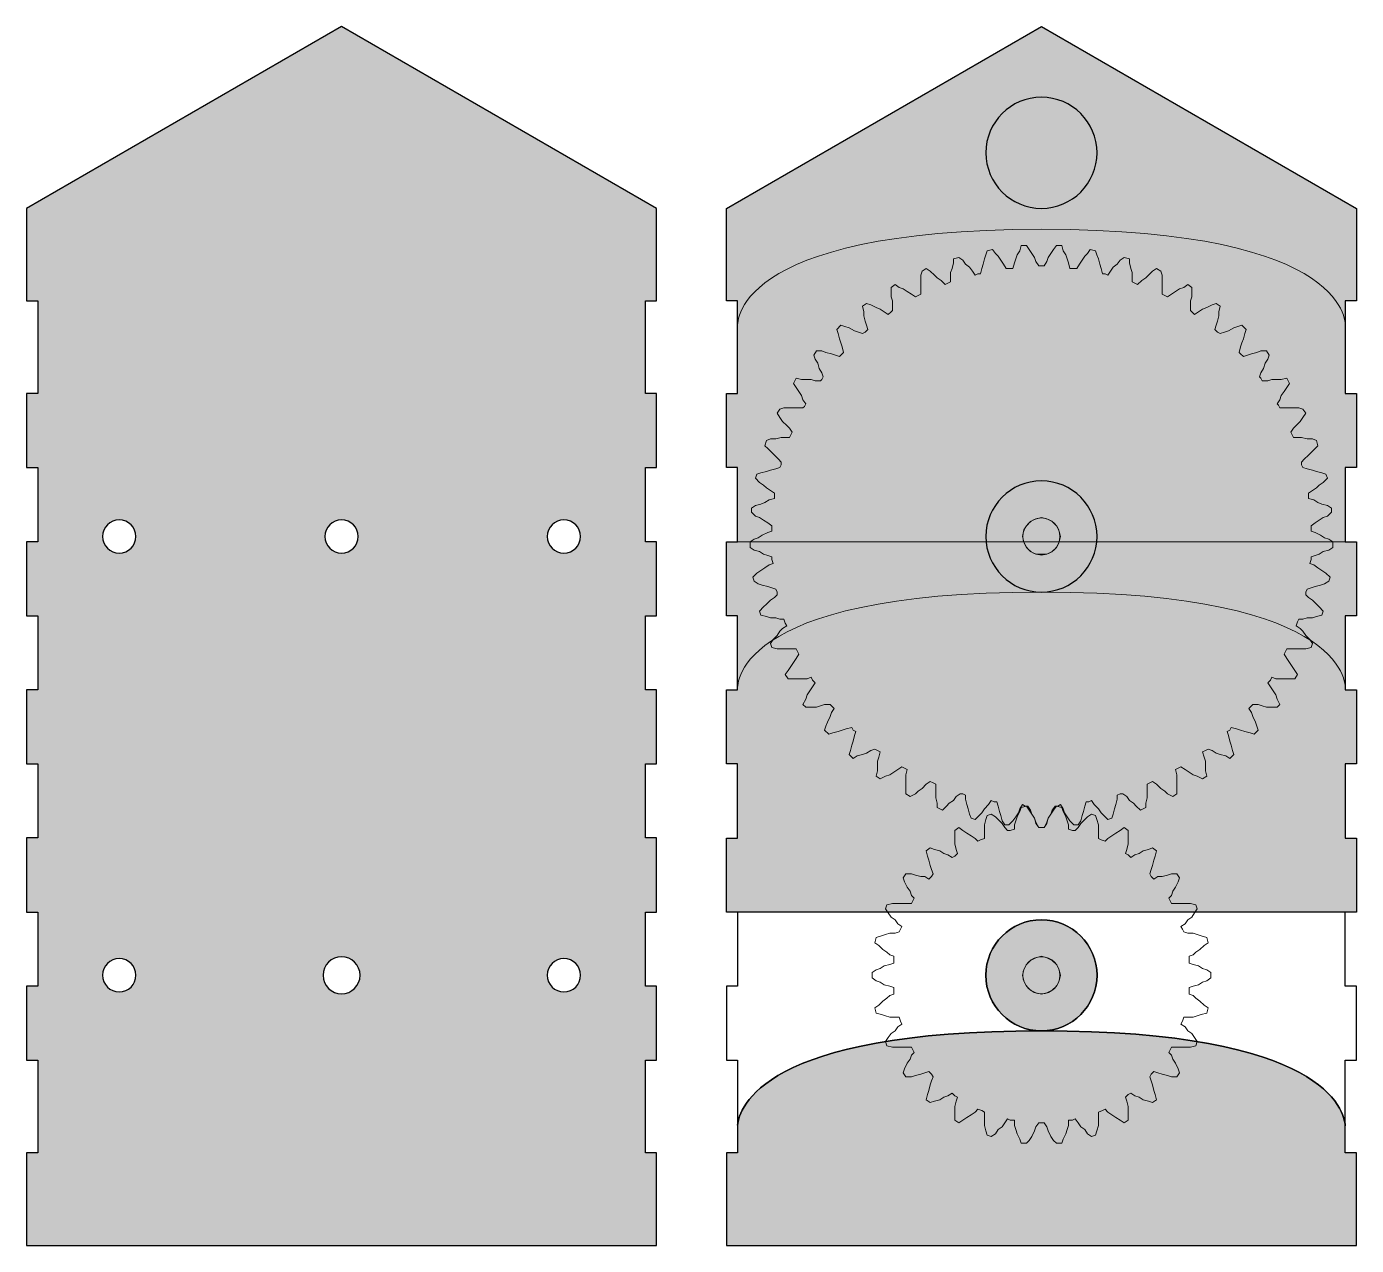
# Model space of a CAD drawing. Header units: inches. Extents: x -141 to 194, y -101 to 70.
# Drawn here: x -140.59 to -104.7, y -21.84 to 11.07 of the extents above; entities that cross this region are included whole.
import ezdxf

# ---------------------------------------------------------------- set-up
doc = ezdxf.new("R2010")
doc.units = ezdxf.units.IN
doc.header["$MEASUREMENT"] = 0
doc.layers.add('Layer 1', color=7, linetype='Continuous')

# ---------------------------------------------------------------- blocks, each defined once
blk = doc.blocks.new('block 23')
at = {"layer": 'Layer 1', "lineweight": 0}
for points in [[(-112.105, 4.757), (-112.177, 4.648), (-112.25, 4.538), (-112.323, 4.538), (-112.434, 4.538), (-112.47, 4.685), (-112.506, 4.794), (-112.543, 4.904), (-112.616, 5.014), (-112.653, 5.159), (-112.799, 5.159), (-112.873, 5.05), (-112.946, 4.94), (-113.019, 4.831), (-113.055, 4.721), (-113.128, 4.611), (-113.202, 4.611), (-113.275, 4.611), (-113.348, 4.721), (-113.384, 4.831), (-113.458, 4.94), (-113.531, 5.05), (-113.604, 5.159), (-113.75, 5.159), (-113.787, 5.014), (-113.86, 4.904), (-113.896, 4.794), (-113.932, 4.685), (-113.969, 4.538), (-114.079, 4.538), (-114.152, 4.538), (-114.225, 4.648), (-114.299, 4.757), (-114.372, 4.867), (-114.444, 4.94), (-114.518, 5.05), (-114.665, 5.014), (-114.701, 4.904), (-114.737, 4.794), (-114.773, 4.648), (-114.81, 4.538), (-114.847, 4.392), (-114.92, 4.392), (-114.994, 4.356), (-115.066, 4.465), (-115.14, 4.574), (-115.249, 4.648), (-115.322, 4.757), (-115.432, 4.831), (-115.578, 4.794), (-115.578, 4.685), (-115.614, 4.538), (-115.651, 4.428), (-115.651, 4.282), (-115.651, 4.173), (-115.725, 4.136), (-115.798, 4.099), (-115.907, 4.209), (-116.018, 4.282), (-116.09, 4.356), (-116.2, 4.465), (-116.31, 4.538), (-116.419, 4.465), (-116.456, 4.356), (-116.456, 4.209), (-116.456, 4.063), (-116.456, 3.953), (-116.456, 3.844), (-116.53, 3.807), (-116.602, 3.77), (-116.712, 3.844), (-116.822, 3.916), (-116.931, 3.99), (-117.041, 4.026), (-117.151, 4.099), (-117.26, 4.026), (-117.26, 3.916), (-117.26, 3.77), (-117.224, 3.661), (-117.224, 3.515), (-117.224, 3.404), (-117.26, 3.368), (-117.334, 3.295), (-117.443, 3.368), (-117.553, 3.441), (-117.664, 3.478), (-117.809, 3.551), (-117.919, 3.587), (-118.029, 3.515), (-117.993, 3.368), (-117.993, 3.259), (-117.956, 3.112), (-117.919, 3.003), (-117.882, 2.892), (-117.956, 2.82), (-118.029, 2.783), (-118.138, 2.82), (-118.248, 2.856), (-118.394, 2.929), (-118.504, 2.967), (-118.614, 3.003), (-118.723, 2.892), (-118.687, 2.783), (-118.65, 2.637), (-118.614, 2.527), (-118.577, 2.418), (-118.541, 2.271), (-118.577, 2.234), (-118.65, 2.162), (-118.759, 2.198), (-118.87, 2.234), (-119.016, 2.271), (-119.126, 2.308), (-119.271, 2.308), (-119.345, 2.198), (-119.309, 2.088), (-119.235, 1.979), (-119.199, 1.833), (-119.126, 1.722), (-119.089, 1.614), (-119.126, 1.54)], [(-105.778, -0.105), (-105.888, -0.068), (-106.034, -0.068), (-106.18, -0.032), (-106.29, -0.032), (-106.399, -0.032), (-106.437, 0.041), (-106.473, 0.114), (-106.399, 0.224), (-106.326, 0.297), (-106.217, 0.406), (-106.144, 0.516), (-106.07, 0.626), (-106.144, 0.736), (-106.253, 0.773), (-106.399, 0.773), (-106.509, 0.773), (-106.655, 0.773), (-106.765, 0.773), (-106.802, 0.845), (-106.838, 0.881), (-106.765, 0.992), (-106.729, 1.102), (-106.655, 1.21), (-106.582, 1.321), (-106.509, 1.43), (-106.582, 1.577), (-106.729, 1.54), (-106.838, 1.54), (-106.984, 1.54), (-107.094, 1.503), (-107.24, 1.503), (-107.277, 1.577), (-107.314, 1.614), (-107.277, 1.722), (-107.204, 1.833), (-107.167, 1.979), (-107.094, 2.088), (-107.058, 2.198), (-107.131, 2.308), (-107.277, 2.308), (-107.387, 2.271), (-107.533, 2.234), (-107.643, 2.198), (-107.752, 2.162), (-107.826, 2.234), (-107.863, 2.271), (-107.826, 2.418), (-107.789, 2.527), (-107.752, 2.637), (-107.716, 2.783), (-107.679, 2.892), (-107.789, 3.003), (-107.899, 2.967), (-108.008, 2.929), (-108.155, 2.856), (-108.264, 2.82), (-108.374, 2.783), (-108.448, 2.82), (-108.521, 2.892), (-108.484, 3.003), (-108.448, 3.112), (-108.411, 3.259), (-108.411, 3.368), (-108.374, 3.515), (-108.484, 3.587), (-108.593, 3.551), (-108.74, 3.478), (-108.85, 3.441), (-108.959, 3.368), (-109.069, 3.295), (-109.142, 3.368), (-109.178, 3.404), (-109.178, 3.515), (-109.178, 3.661), (-109.142, 3.77), (-109.142, 3.916), (-109.142, 4.026), (-109.252, 4.099), (-109.362, 4.026), (-109.471, 3.99), (-109.581, 3.916), (-109.691, 3.844), (-109.8, 3.77), (-109.874, 3.807), (-109.947, 3.844), (-109.947, 3.953), (-109.947, 4.063), (-109.947, 4.209), (-109.947, 4.356), (-109.983, 4.465), (-110.093, 4.538), (-110.203, 4.465), (-110.312, 4.356), (-110.386, 4.282), (-110.495, 4.209), (-110.605, 4.099), (-110.678, 4.136), (-110.751, 4.173), (-110.751, 4.282), (-110.751, 4.428), (-110.788, 4.538), (-110.824, 4.685), (-110.824, 4.794), (-110.971, 4.831), (-111.08, 4.757), (-111.153, 4.648), (-111.263, 4.574), (-111.336, 4.465), (-111.409, 4.356), (-111.482, 4.392), (-111.556, 4.392), (-111.592, 4.538), (-111.629, 4.648), (-111.665, 4.794), (-111.702, 4.904), (-111.739, 5.014), (-111.885, 5.05), (-111.958, 4.94), (-112.031, 4.867), (-112.105, 4.757)], [(-119.126, 1.54), (-119.163, 1.503), (-119.309, 1.503), (-119.418, 1.54), (-119.564, 1.54), (-119.675, 1.54), (-119.82, 1.577), (-119.893, 1.43), (-119.82, 1.321), (-119.747, 1.21), (-119.675, 1.102), (-119.638, 0.992), (-119.564, 0.881), (-119.6, 0.809), (-119.638, 0.773), (-119.747, 0.773), (-119.893, 0.773), (-120.004, 0.773), (-120.15, 0.773), (-120.259, 0.736), (-120.333, 0.626), (-120.259, 0.516), (-120.186, 0.406), (-120.076, 0.297), (-120.004, 0.224), (-119.93, 0.114), (-119.967, 0.041), (-120.004, -0.032), (-120.113, -0.032), (-120.223, -0.032), (-120.369, -0.068), (-120.516, -0.068), (-120.625, -0.105), (-120.662, -0.251), (-120.588, -0.325), (-120.479, -0.435), (-120.405, -0.508), (-120.296, -0.617), (-120.223, -0.691), (-120.223, -0.763), (-120.259, -0.837), (-120.369, -0.873), (-120.516, -0.909), (-120.625, -0.946), (-120.771, -0.984), (-120.881, -1.02), (-120.917, -1.129), (-120.808, -1.239), (-120.698, -1.312), (-120.625, -1.385), (-120.516, -1.458), (-120.405, -1.532), (-120.405, -1.604), (-120.405, -1.678), (-120.552, -1.714), (-120.662, -1.787), (-120.771, -1.824), (-120.917, -1.861), (-121.028, -1.933), (-121.028, -2.043), (-120.917, -2.153), (-120.808, -2.19), (-120.698, -2.262), (-120.588, -2.336), (-120.479, -2.409), (-120.479, -2.482), (-120.479, -2.555), (-120.588, -2.591), (-120.735, -2.665), (-120.845, -2.738), (-120.954, -2.774), (-121.064, -2.848), (-121.064, -2.994), (-120.954, -3.067), (-120.808, -3.103), (-120.698, -3.176), (-120.588, -3.214), (-120.479, -3.25), (-120.479, -3.323), (-120.442, -3.432), (-120.552, -3.469), (-120.662, -3.543), (-120.771, -3.615), (-120.881, -3.688), (-120.991, -3.798), (-120.954, -3.908), (-120.845, -3.98), (-120.735, -4.017), (-120.588, -4.055), (-120.479, -4.091), (-120.369, -4.127), (-120.333, -4.201), (-120.333, -4.273), (-120.405, -4.347), (-120.516, -4.42), (-120.625, -4.529), (-120.698, -4.603), (-120.808, -4.713), (-120.771, -4.821), (-120.625, -4.858), (-120.516, -4.896), (-120.369, -4.896), (-120.259, -4.932), (-120.15, -4.932), (-120.113, -5.041), (-120.076, -5.114), (-120.186, -5.188), (-120.259, -5.261), (-120.333, -5.37), (-120.442, -5.48), (-120.516, -5.59), (-120.479, -5.699), (-120.333, -5.737), (-120.186, -5.737), (-120.076, -5.737), (-119.93, -5.737), (-119.82, -5.737), (-119.784, -5.809), (-119.747, -5.882), (-119.82, -5.992), (-119.893, -6.102)], [(-105.449, -2.774), (-105.558, -2.738), (-105.668, -2.665), (-105.814, -2.591), (-105.924, -2.555), (-105.924, -2.482), (-105.924, -2.409), (-105.814, -2.336), (-105.705, -2.262), (-105.595, -2.19), (-105.485, -2.153), (-105.376, -2.043), (-105.376, -1.933), (-105.485, -1.861), (-105.632, -1.824), (-105.741, -1.787), (-105.851, -1.714), (-105.997, -1.678), (-105.997, -1.604), (-105.997, -1.532), (-105.888, -1.458), (-105.778, -1.385), (-105.705, -1.312), (-105.595, -1.239), (-105.485, -1.129), (-105.522, -1.02), (-105.632, -0.984), (-105.778, -0.946), (-105.888, -0.909), (-106.034, -0.873), (-106.144, -0.837), (-106.18, -0.763), (-106.18, -0.691), (-106.107, -0.617), (-105.997, -0.508), (-105.924, -0.435), (-105.814, -0.325), (-105.741, -0.251), (-105.778, -0.105)], [(-112.726, -2.848), (-112.799, -2.994), (-112.909, -3.103), (-113.055, -3.176), (-113.202, -3.176), (-113.348, -3.176), (-113.494, -3.103), (-113.604, -2.994), (-113.677, -2.848), (-113.713, -2.702), (-113.677, -2.519), (-113.604, -2.409), (-113.494, -2.299), (-113.348, -2.226), (-113.202, -2.19), (-113.055, -2.226), (-112.909, -2.299), (-112.799, -2.409), (-112.726, -2.555), (-112.69, -2.702), (-112.726, -2.848)], [(-106.437, -6.211), (-106.509, -6.102), (-106.582, -5.992), (-106.655, -5.882), (-106.619, -5.809), (-106.582, -5.737), (-106.473, -5.737), (-106.326, -5.737), (-106.217, -5.737), (-106.07, -5.737), (-105.924, -5.699), (-105.888, -5.59), (-105.961, -5.48), (-106.07, -5.37), (-106.144, -5.261), (-106.217, -5.188), (-106.326, -5.114), (-106.29, -5.005), (-106.253, -4.932), (-106.144, -4.932), (-106.034, -4.896), (-105.888, -4.896), (-105.778, -4.858), (-105.632, -4.821), (-105.595, -4.713), (-105.705, -4.603), (-105.778, -4.529), (-105.888, -4.42), (-105.997, -4.347), (-106.07, -4.273), (-106.07, -4.201), (-106.034, -4.127), (-105.924, -4.091), (-105.814, -4.055), (-105.668, -4.017), (-105.558, -3.98), (-105.449, -3.908), (-105.412, -3.798), (-105.522, -3.688), (-105.632, -3.615), (-105.741, -3.543), (-105.851, -3.469), (-105.961, -3.432), (-105.924, -3.323), (-105.924, -3.25), (-105.814, -3.214), (-105.705, -3.176), (-105.595, -3.103), (-105.449, -3.067), (-105.339, -2.994), (-105.339, -2.848), (-105.449, -2.774)], [(-119.893, -6.102), (-119.967, -6.211), (-120.04, -6.321), (-120.113, -6.431), (-120.04, -6.541), (-119.93, -6.541), (-119.784, -6.541), (-119.675, -6.541), (-119.528, -6.541), (-119.418, -6.503), (-119.382, -6.577), (-119.309, -6.65), (-119.382, -6.76), (-119.455, -6.87), (-119.528, -6.979), (-119.564, -7.089), (-119.638, -7.235), (-119.564, -7.308), (-119.418, -7.308), (-119.271, -7.308), (-119.163, -7.272), (-119.052, -7.235), (-118.906, -7.235), (-118.87, -7.272), (-118.797, -7.344), (-118.87, -7.455), (-118.906, -7.564), (-118.979, -7.71), (-119.016, -7.82), (-119.052, -7.93), (-118.942, -8.039), (-118.834, -8.003), (-118.687, -7.967), (-118.577, -7.93), (-118.467, -7.893), (-118.321, -7.856), (-118.285, -7.93), (-118.211, -7.967), (-118.248, -8.076), (-118.285, -8.223), (-118.321, -8.332), (-118.358, -8.478), (-118.394, -8.588), (-118.285, -8.697), (-118.175, -8.625), (-118.029, -8.588), (-117.919, -8.551), (-117.809, -8.478), (-117.7, -8.442), (-117.626, -8.478), (-117.553, -8.515), (-117.589, -8.661), (-117.626, -8.771), (-117.626, -8.917), (-117.626, -9.026), (-117.664, -9.173), (-117.553, -9.246), (-117.407, -9.173), (-117.297, -9.137), (-117.188, -9.063), (-117.078, -8.99), (-116.968, -8.917), (-116.895, -8.954), (-116.822, -8.99), (-116.859, -9.137), (-116.859, -9.246), (-116.859, -9.392), (-116.859, -9.502), (-116.859, -9.649), (-116.748, -9.721), (-116.602, -9.649), (-116.53, -9.574), (-116.419, -9.502), (-116.31, -9.392), (-116.2, -9.319), (-116.127, -9.356), (-116.054, -9.392), (-116.054, -9.502), (-116.054, -9.649), (-116.054, -9.758), (-116.018, -9.904), (-116.018, -10.014), (-115.871, -10.087), (-115.761, -9.978), (-115.688, -9.904), (-115.578, -9.831), (-115.506, -9.721), (-115.396, -9.649), (-115.322, -9.649), (-115.249, -9.685), (-115.249, -9.795), (-115.213, -9.941), (-115.177, -10.05), (-115.14, -10.197), (-115.102, -10.307), (-114.994, -10.343), (-114.884, -10.233), (-114.81, -10.16), (-114.737, -10.05), (-114.628, -9.941), (-114.555, -9.831), (-114.481, -9.867), (-114.408, -9.867), (-114.372, -9.978), (-114.336, -10.123), (-114.299, -10.233), (-114.262, -10.379), (-114.189, -10.49), (-114.079, -10.49), (-113.969, -10.379), (-113.896, -10.27), (-113.823, -10.16), (-113.787, -10.05), (-113.713, -9.941), (-113.64, -9.978), (-113.567, -9.978), (-113.494, -10.087), (-113.458, -10.197), (-113.384, -10.307), (-113.348, -10.415), (-113.275, -10.562)], [(-113.275, -10.562), (-113.128, -10.562), (-113.055, -10.415), (-113.019, -10.307), (-112.946, -10.197), (-112.909, -10.087), (-112.835, -9.978), (-112.762, -9.978), (-112.69, -9.941), (-112.616, -10.05), (-112.58, -10.16), (-112.506, -10.27), (-112.434, -10.379), (-112.323, -10.49), (-112.214, -10.49), (-112.141, -10.379), (-112.105, -10.233), (-112.068, -10.123), (-112.031, -9.978), (-111.994, -9.867), (-111.921, -9.867), (-111.849, -9.831), (-111.775, -9.941), (-111.665, -10.05), (-111.592, -10.16), (-111.52, -10.233), (-111.409, -10.343), (-111.3, -10.307), (-111.263, -10.197), (-111.227, -10.05), (-111.19, -9.941), (-111.153, -9.795), (-111.153, -9.685), (-111.08, -9.649), (-111.007, -9.649), (-110.897, -9.721), (-110.824, -9.831), (-110.715, -9.904), (-110.641, -9.978), (-110.532, -10.087), (-110.386, -10.014), (-110.386, -9.904), (-110.349, -9.758), (-110.349, -9.649), (-110.349, -9.502), (-110.349, -9.392), (-110.276, -9.356), (-110.203, -9.319), (-110.093, -9.392), (-109.983, -9.502), (-109.874, -9.574), (-109.8, -9.649), (-109.654, -9.721), (-109.545, -9.649), (-109.545, -9.502), (-109.545, -9.392), (-109.545, -9.246), (-109.545, -9.137), (-109.581, -8.99), (-109.507, -8.954), (-109.435, -8.917), (-109.325, -8.99), (-109.215, -9.063), (-109.106, -9.137), (-108.996, -9.173), (-108.85, -9.246), (-108.74, -9.173), (-108.777, -9.026), (-108.777, -8.917), (-108.777, -8.771), (-108.813, -8.661), (-108.85, -8.515), (-108.777, -8.478), (-108.704, -8.442), (-108.593, -8.478), (-108.484, -8.551), (-108.374, -8.588), (-108.228, -8.625), (-108.118, -8.697), (-108.008, -8.588), (-108.045, -8.478), (-108.081, -8.332), (-108.118, -8.223), (-108.155, -8.076), (-108.192, -7.967), (-108.118, -7.93), (-108.081, -7.856), (-107.936, -7.893), (-107.826, -7.93), (-107.716, -7.967), (-107.57, -8.003), (-107.46, -8.039), (-107.351, -7.93), (-107.387, -7.82), (-107.423, -7.71), (-107.496, -7.564), (-107.533, -7.455), (-107.607, -7.344), (-107.533, -7.272), (-107.496, -7.235), (-107.351, -7.235), (-107.24, -7.272), (-107.131, -7.308), (-106.984, -7.308), (-106.838, -7.308), (-106.765, -7.235), (-106.838, -7.089), (-106.875, -6.979), (-106.948, -6.87), (-107.022, -6.76), (-107.094, -6.65), (-107.022, -6.577), (-106.984, -6.503), (-106.875, -6.541), (-106.729, -6.541), (-106.619, -6.541), (-106.473, -6.541), (-106.363, -6.541), (-106.29, -6.431), (-106.363, -6.321), (-106.437, -6.211)], [(-110.13, -11.331), (-110.093, -11.184), (-110.203, -11.111), (-110.312, -11.148), (-110.459, -11.184), (-110.568, -11.256), (-110.678, -11.294), (-110.788, -11.367), (-110.861, -11.294), (-110.934, -11.256), (-110.897, -11.148), (-110.861, -11.001), (-110.861, -10.891), (-110.861, -10.745), (-110.861, -10.635), (-110.971, -10.562), (-111.08, -10.635), (-111.19, -10.708), (-111.3, -10.782), (-111.409, -10.855), (-111.482, -10.927), (-111.592, -10.891), (-111.665, -10.855), (-111.665, -10.745), (-111.665, -10.599), (-111.665, -10.49), (-111.702, -10.343), (-111.739, -10.233), (-111.849, -10.197), (-111.958, -10.27), (-112.031, -10.343), (-112.141, -10.453), (-112.214, -10.562), (-112.287, -10.635), (-112.361, -10.635), (-112.47, -10.599), (-112.47, -10.49), (-112.506, -10.379), (-112.543, -10.27), (-112.616, -10.123), (-112.653, -10.014), (-112.799, -9.978), (-112.873, -10.087), (-112.946, -10.197), (-113.019, -10.307), (-113.055, -10.453), (-113.128, -10.562), (-113.202, -10.562), (-113.275, -10.562), (-113.348, -10.453), (-113.384, -10.307), (-113.458, -10.197), (-113.531, -10.087), (-113.604, -9.978), (-113.75, -10.014), (-113.787, -10.123), (-113.86, -10.27), (-113.896, -10.379), (-113.932, -10.49), (-113.932, -10.599), (-114.043, -10.635), (-114.115, -10.635), (-114.189, -10.562), (-114.262, -10.453), (-114.372, -10.343), (-114.444, -10.27), (-114.555, -10.197), (-114.665, -10.233), (-114.701, -10.343), (-114.737, -10.49), (-114.737, -10.599), (-114.737, -10.745), (-114.737, -10.855), (-114.847, -10.891), (-114.92, -10.927), (-114.994, -10.855), (-115.102, -10.782), (-115.213, -10.708), (-115.322, -10.635), (-115.432, -10.562), (-115.542, -10.635), (-115.542, -10.745), (-115.542, -10.891), (-115.542, -11.001), (-115.506, -11.148), (-115.469, -11.256), (-115.542, -11.331), (-115.614, -11.367), (-115.725, -11.294), (-115.835, -11.256), (-115.943, -11.184), (-116.09, -11.148), (-116.2, -11.111), (-116.31, -11.184), (-116.273, -11.331), (-116.236, -11.439), (-116.2, -11.586), (-116.164, -11.696), (-116.127, -11.805), (-116.164, -11.879), (-116.236, -11.952), (-116.347, -11.879), (-116.456, -11.879), (-116.602, -11.842), (-116.712, -11.805), (-116.859, -11.805), (-116.931, -11.915), (-116.895, -12.025), (-116.822, -12.172), (-116.748, -12.28), (-116.712, -12.39), (-116.639, -12.464), (-116.676, -12.537), (-116.712, -12.609), (-116.822, -12.609), (-116.968, -12.609), (-117.078, -12.609), (-117.224, -12.609), (-117.37, -12.646), (-117.407, -12.756), (-117.334, -12.866)], [(-108.74, -14.402), (-108.85, -14.366), (-108.959, -14.291), (-109.106, -14.255), (-109.215, -14.219), (-109.215, -14.109), (-109.215, -14.036), (-109.106, -13.999), (-109.033, -13.926), (-108.922, -13.853), (-108.813, -13.743), (-108.704, -13.67), (-108.74, -13.525), (-108.886, -13.487), (-108.996, -13.45), (-109.106, -13.414), (-109.252, -13.414), (-109.362, -13.378), (-109.398, -13.305), (-109.435, -13.232), (-109.325, -13.158), (-109.252, -13.049), (-109.142, -12.976), (-109.069, -12.866), (-108.996, -12.756), (-109.033, -12.646), (-109.178, -12.609), (-109.325, -12.609), (-109.435, -12.609), (-109.581, -12.609), (-109.691, -12.609), (-109.727, -12.537), (-109.763, -12.464), (-109.691, -12.39), (-109.654, -12.28), (-109.581, -12.172), (-109.507, -12.025), (-109.471, -11.915), (-109.545, -11.805), (-109.691, -11.805), (-109.8, -11.842), (-109.947, -11.879), (-110.056, -11.879), (-110.166, -11.952), (-110.239, -11.879), (-110.276, -11.805), (-110.239, -11.696), (-110.203, -11.586), (-110.166, -11.439), (-110.13, -11.331)], [(-117.334, -12.866), (-117.26, -12.976), (-117.151, -13.049), (-117.078, -13.158), (-116.968, -13.232), (-117.005, -13.305), (-117.041, -13.378), (-117.151, -13.414), (-117.297, -13.414), (-117.407, -13.45), (-117.517, -13.487), (-117.664, -13.525), (-117.7, -13.67), (-117.589, -13.743), (-117.48, -13.853), (-117.37, -13.926), (-117.297, -13.999), (-117.188, -14.036), (-117.188, -14.145), (-117.188, -14.219), (-117.297, -14.255), (-117.443, -14.291), (-117.553, -14.366), (-117.664, -14.402), (-117.772, -14.474), (-117.772, -14.621), (-117.664, -14.694), (-117.553, -14.731), (-117.443, -14.803), (-117.297, -14.84), (-117.188, -14.877), (-117.188, -14.95), (-117.188, -15.06), (-117.297, -15.096), (-117.37, -15.169), (-117.48, -15.243), (-117.589, -15.352), (-117.7, -15.425), (-117.664, -15.572), (-117.517, -15.608), (-117.407, -15.644), (-117.297, -15.681), (-117.151, -15.681), (-117.041, -15.681), (-117.005, -15.791), (-116.968, -15.864), (-117.078, -15.937), (-117.151, -16.047), (-117.26, -16.12), (-117.334, -16.23), (-117.407, -16.339), (-117.37, -16.449), (-117.224, -16.485), (-117.078, -16.485), (-116.968, -16.485), (-116.822, -16.485), (-116.712, -16.485), (-116.676, -16.558), (-116.639, -16.632), (-116.712, -16.705), (-116.748, -16.814), (-116.822, -16.925), (-116.895, -17.07), (-116.931, -17.18), (-116.859, -17.29), (-116.712, -17.29), (-116.602, -17.254), (-116.456, -17.217), (-116.347, -17.18), (-116.236, -17.144), (-116.164, -17.217), (-116.127, -17.29), (-116.164, -17.399), (-116.2, -17.509), (-116.236, -17.655), (-116.273, -17.766), (-116.31, -17.911), (-116.2, -17.985), (-116.09, -17.948), (-115.943, -17.911), (-115.835, -17.838), (-115.725, -17.802), (-115.614, -17.729), (-115.542, -17.802), (-115.469, -17.838), (-115.506, -17.948), (-115.542, -18.095), (-115.542, -18.203), (-115.542, -18.35), (-115.542, -18.46), (-115.432, -18.533), (-115.322, -18.46), (-115.213, -18.386), (-115.102, -18.314), (-114.994, -18.24), (-114.92, -18.167), (-114.81, -18.203), (-114.737, -18.24), (-114.737, -18.35), (-114.737, -18.496), (-114.737, -18.607), (-114.701, -18.752), (-114.665, -18.862), (-114.555, -18.899), (-114.444, -18.826), (-114.372, -18.715), (-114.262, -18.643), (-114.189, -18.533), (-114.115, -18.423), (-114.043, -18.46), (-113.932, -18.46), (-113.932, -18.607), (-113.896, -18.715), (-113.86, -18.826), (-113.787, -18.972), (-113.75, -19.081), (-113.604, -19.081), (-113.531, -19.008), (-113.458, -18.899), (-113.384, -18.752), (-113.348, -18.643)], [(-112.726, -14.694), (-112.799, -14.84), (-112.909, -14.95), (-113.055, -15.023), (-113.202, -15.06), (-113.348, -15.023), (-113.494, -14.95), (-113.604, -14.84), (-113.677, -14.694), (-113.713, -14.548), (-113.677, -14.402), (-113.604, -14.255), (-113.494, -14.145), (-113.348, -14.073), (-113.202, -14.036), (-113.055, -14.073), (-112.909, -14.145), (-112.799, -14.255), (-112.726, -14.402), (-112.69, -14.548)], [(-113.348, -18.643), (-113.275, -18.533), (-113.202, -18.533), (-113.128, -18.533), (-113.055, -18.643), (-113.019, -18.752), (-112.946, -18.899), (-112.873, -19.008), (-112.799, -19.081), (-112.653, -19.081), (-112.616, -18.972), (-112.543, -18.826), (-112.506, -18.715), (-112.47, -18.607), (-112.47, -18.46), (-112.361, -18.46), (-112.287, -18.423), (-112.214, -18.533), (-112.141, -18.643), (-112.031, -18.715), (-111.958, -18.826), (-111.849, -18.899), (-111.739, -18.862), (-111.702, -18.752), (-111.665, -18.607), (-111.665, -18.496), (-111.665, -18.35), (-111.665, -18.24), (-111.556, -18.203), (-111.482, -18.167), (-111.409, -18.24), (-111.3, -18.314), (-111.19, -18.386), (-111.08, -18.46), (-110.971, -18.533), (-110.861, -18.46), (-110.861, -18.35), (-110.861, -18.203), (-110.861, -18.095), (-110.897, -17.948), (-110.934, -17.838), (-110.861, -17.766), (-110.788, -17.729), (-110.678, -17.802), (-110.568, -17.838), (-110.459, -17.911), (-110.312, -17.948), (-110.203, -17.985), (-110.093, -17.911), (-110.13, -17.766), (-110.166, -17.655), (-110.203, -17.509), (-110.239, -17.399), (-110.276, -17.29), (-110.239, -17.217), (-110.166, -17.144), (-110.056, -17.18), (-109.947, -17.217), (-109.8, -17.254), (-109.691, -17.29), (-109.545, -17.29), (-109.471, -17.18), (-109.507, -17.07), (-109.581, -16.925), (-109.654, -16.814), (-109.691, -16.705), (-109.763, -16.632), (-109.727, -16.558), (-109.691, -16.485), (-109.581, -16.485), (-109.435, -16.485), (-109.325, -16.485), (-109.178, -16.485), (-109.033, -16.449), (-108.996, -16.339), (-109.069, -16.23), (-109.142, -16.12), (-109.252, -16.047), (-109.325, -15.937), (-109.435, -15.864), (-109.398, -15.791), (-109.362, -15.681), (-109.252, -15.681), (-109.106, -15.681), (-108.996, -15.644), (-108.886, -15.608), (-108.74, -15.572), (-108.704, -15.425), (-108.813, -15.352), (-108.922, -15.243), (-109.033, -15.169), (-109.106, -15.096), (-109.215, -15.06), (-109.215, -14.95), (-109.215, -14.877), (-109.106, -14.84), (-108.959, -14.803), (-108.85, -14.731), (-108.74, -14.694), (-108.63, -14.621), (-108.63, -14.474), (-108.74, -14.402)], [(-112.69, -14.548), (-112.726, -14.694)]]:
    blk.add_lwpolyline(points, dxfattribs=at)

msp = doc.modelspace()

# ---------------------------------------------------------------- hatches: boundary and pattern name
at = {"layer": 'Layer 1', "true_color": 0xc4c9ba}
h = msp.add_hatch(color=9, dxfattribs=at)
h.dxf.hatch_style = 2
h.paths.add_polyline_path([(-123.589, 3.659), (-123.589, 6.159), (-132.089, 11.067), (-140.589, 6.159), (-140.589, 3.659), (-140.289, 3.659), (-140.289, 1.159), (-140.589, 1.159), (-140.589, -0.841), (-140.289, -0.841), (-140.289, -2.841), (-140.589, -2.841), (-140.589, -4.841), (-140.289, -4.841), (-140.289, -6.841), (-140.589, -6.841), (-140.589, -8.841), (-140.289, -8.841), (-140.289, -10.841), (-140.589, -10.841), (-140.589, -12.841), (-140.289, -12.841), (-140.289, -14.841), (-140.589, -14.841), (-140.589, -16.841), (-140.289, -16.841), (-140.289, -19.341), (-140.589, -19.341), (-140.589, -21.841), (-123.589, -21.841), (-123.589, -19.341), (-123.889, -19.341), (-123.889, -16.841), (-123.589, -16.841), (-123.589, -14.841), (-123.889, -14.841), (-123.889, -12.841), (-123.589, -12.841), (-123.589, -10.841), (-123.889, -10.841), (-123.889, -8.841), (-123.589, -8.841), (-123.589, -6.841), (-123.889, -6.841), (-123.889, -4.841), (-123.589, -4.841), (-123.589, -2.841), (-123.889, -2.841), (-123.889, -0.841), (-123.589, -0.841), (-123.589, 1.159), (-123.889, 1.159), (-123.889, 3.659)])
edge = h.paths.add_edge_path()
edge.add_spline(control_points=[(-132.089, -2.251), (-131.841, -2.251), (-131.639, -2.452), (-131.639, -2.701), (-131.639, -2.95), (-131.841, -3.151), (-132.089, -3.151), (-132.338, -3.151), (-132.539, -2.95), (-132.539, -2.701), (-132.539, -2.452), (-132.338, -2.251), (-132.089, -2.251)], knot_values=[0, 0, 0, 0, 1, 1, 1, 2, 2, 2, 3, 3, 3, 4, 4, 4, 4], degree=3, periodic=1)
edge = h.paths.add_edge_path()
edge.add_spline(control_points=[(-138.089, -14.998), (-138.338, -14.998), (-138.539, -14.797), (-138.539, -14.548), (-138.539, -14.3), (-138.338, -14.098), (-138.089, -14.098), (-137.841, -14.098), (-137.639, -14.3), (-137.639, -14.548), (-137.639, -14.797), (-137.841, -14.998), (-138.089, -14.998)], knot_values=[0, 0, 0, 0, 1, 1, 1, 2, 2, 2, 3, 3, 3, 4, 4, 4, 4], degree=3, periodic=1)
edge = h.paths.add_edge_path()
edge.add_spline(control_points=[(-138.089, -3.151), (-138.338, -3.151), (-138.539, -2.95), (-138.539, -2.701), (-138.539, -2.452), (-138.338, -2.251), (-138.089, -2.251), (-137.841, -2.251), (-137.639, -2.452), (-137.639, -2.701), (-137.639, -2.95), (-137.841, -3.151), (-138.089, -3.151)], knot_values=[0, 0, 0, 0, 1, 1, 1, 2, 2, 2, 3, 3, 3, 4, 4, 4, 4], degree=3, periodic=1)
edge = h.paths.add_edge_path()
edge.add_spline(control_points=[(-132.089, -15.048), (-132.365, -15.048), (-132.589, -14.824), (-132.589, -14.548), (-132.589, -14.272), (-132.365, -14.048), (-132.089, -14.048), (-131.813, -14.048), (-131.589, -14.272), (-131.589, -14.548), (-131.589, -14.824), (-131.813, -15.048), (-132.089, -15.048)], knot_values=[0, 0, 0, 0, 1, 1, 1, 2, 2, 2, 3, 3, 3, 4, 4, 4, 4], degree=3, periodic=1)
edge = h.paths.add_edge_path()
edge.add_spline(control_points=[(-126.089, -14.998), (-126.338, -14.998), (-126.539, -14.797), (-126.539, -14.548), (-126.539, -14.3), (-126.338, -14.098), (-126.089, -14.098), (-125.841, -14.098), (-125.639, -14.3), (-125.639, -14.548), (-125.639, -14.797), (-125.841, -14.998), (-126.089, -14.998)], knot_values=[0, 0, 0, 0, 1, 1, 1, 2, 2, 2, 3, 3, 3, 4, 4, 4, 4], degree=3, periodic=1)
edge = h.paths.add_edge_path()
edge.add_spline(control_points=[(-126.089, -3.151), (-126.338, -3.151), (-126.539, -2.95), (-126.539, -2.701), (-126.539, -2.452), (-126.338, -2.251), (-126.089, -2.251), (-125.841, -2.251), (-125.639, -2.452), (-125.639, -2.701), (-125.639, -2.95), (-125.841, -3.151), (-126.089, -3.151)], knot_values=[0, 0, 0, 0, 1, 1, 1, 2, 2, 2, 3, 3, 3, 4, 4, 4, 4], degree=3, periodic=1)
h = msp.add_hatch(color=9, dxfattribs=at)
h.dxf.hatch_style = 2
h.paths.add_polyline_path([(-105.001, 3.659), (-105.001, 1.159), (-104.701, 1.159), (-104.701, -0.841), (-105.001, -0.841), (-105.001, -2.841), (-104.701, -2.841), (-104.701, -4.841), (-105.001, -4.841), (-105.001, -6.841), (-104.701, -6.841), (-104.701, -8.841), (-105.001, -8.841), (-105.001, -10.842), (-104.701, -10.842), (-104.701, -12.841), (-121.701, -12.841), (-121.701, -10.842), (-121.401, -10.842), (-121.401, -8.841), (-121.701, -8.841), (-121.701, -6.841), (-121.401, -6.841), (-121.401, -4.841), (-121.701, -4.841), (-121.701, -2.841), (-121.401, -2.841), (-121.401, -0.841), (-121.701, -0.841), (-121.701, 1.159), (-121.401, 1.159), (-121.401, 3.659), (-121.701, 3.659), (-121.701, 6.158), (-113.201, 11.067), (-104.701, 6.158), (-104.701, 3.659)])
h = msp.add_hatch(color=9, dxfattribs=at)
h.dxf.hatch_style = 2
edge = h.paths.add_edge_path()
edge.add_spline(control_points=[(-113.201, 9.159), (-112.373, 9.159), (-111.701, 8.487), (-111.701, 7.659), (-111.701, 6.83), (-112.373, 6.159), (-113.201, 6.159), (-114.03, 6.159), (-114.701, 6.83), (-114.701, 7.659), (-114.701, 8.487), (-114.03, 9.159), (-113.201, 9.159)], knot_values=[0, 0, 0, 0, 1, 1, 1, 2, 2, 2, 3, 3, 3, 4, 4, 4, 4], degree=3, periodic=1)
h = msp.add_hatch(color=9, dxfattribs=at)
h.dxf.hatch_style = 2
edge = h.paths.add_edge_path()
edge.add_spline(control_points=[(-113.201, -1.201), (-112.373, -1.201), (-111.701, -1.873), (-111.701, -2.701), (-111.701, -3.529), (-112.373, -4.201), (-113.201, -4.201), (-114.03, -4.201), (-114.701, -3.529), (-114.701, -2.701), (-114.701, -1.873), (-114.03, -1.201), (-113.201, -1.201)], knot_values=[0, 0, 0, 0, 1, 1, 1, 2, 2, 2, 3, 3, 3, 4, 4, 4, 4], degree=3, periodic=1)
at = {"layer": 'Layer 1', "true_color": 0x6ec9ba}
h = msp.add_hatch(color=123, dxfattribs=at)
h.dxf.hatch_style = 2
edge = h.paths.add_edge_path()
edge.add_spline(control_points=[(-113.201, -2.201), (-112.925, -2.201), (-112.701, -2.425), (-112.701, -2.701), (-112.701, -2.977), (-112.925, -3.201), (-113.201, -3.201), (-113.477, -3.201), (-113.701, -2.977), (-113.701, -2.701), (-113.701, -2.425), (-113.477, -2.201), (-113.201, -2.201)], knot_values=[0, 0, 0, 0, 1, 1, 1, 2, 2, 2, 3, 3, 3, 4, 4, 4, 4], degree=3, periodic=1)
at = {"layer": 'Layer 1', "true_color": 0xc4c9ba}
h = msp.add_hatch(color=9, dxfattribs=at)
h.dxf.hatch_style = 2
edge = h.paths.add_edge_path()
edge.add_spline(control_points=[(-113.201, -16.048), (-114.03, -16.048), (-114.701, -15.376), (-114.701, -14.548), (-114.701, -13.72), (-114.03, -13.048), (-113.201, -13.048), (-112.373, -13.048), (-111.701, -13.72), (-111.701, -14.548), (-111.701, -15.376), (-112.373, -16.048), (-113.201, -16.048)], knot_values=[0, 0, 0, 0, 1, 1, 1, 2, 2, 2, 3, 3, 3, 4, 4, 4, 4], degree=3, periodic=1)
h = msp.add_hatch(color=9, dxfattribs=at)
h.dxf.hatch_style = 2
edge = h.paths.add_edge_path()
edge.add_spline(control_points=[(-111.701, -14.548), (-111.701, -15.376), (-112.373, -16.048), (-113.201, -16.048), (-114.03, -16.048), (-114.701, -15.377), (-114.701, -14.548), (-114.701, -13.72), (-114.03, -13.048), (-113.201, -13.048), (-112.373, -13.048), (-111.701, -13.72), (-111.701, -14.548)], knot_values=[0, 0, 0, 0, 1, 1, 1, 2, 2, 2, 3, 3, 3, 4, 4, 4, 4], degree=3, periodic=1)
at = {"layer": 'Layer 1', "true_color": 0x6ec9ba}
h = msp.add_hatch(color=123, dxfattribs=at)
h.dxf.hatch_style = 2
edge = h.paths.add_edge_path()
edge.add_spline(control_points=[(-113.201, -14.048), (-112.925, -14.048), (-112.701, -14.272), (-112.701, -14.548), (-112.701, -14.824), (-112.925, -15.048), (-113.201, -15.048), (-113.477, -15.048), (-113.701, -14.824), (-113.701, -14.548), (-113.701, -14.272), (-113.477, -14.048), (-113.201, -14.048)], knot_values=[0, 0, 0, 0, 1, 1, 1, 2, 2, 2, 3, 3, 3, 4, 4, 4, 4], degree=3, periodic=1)
at = {"layer": 'Layer 1', "true_color": 0xc4c9ba}
h = msp.add_hatch(color=9, dxfattribs=at)
h.dxf.hatch_style = 2
edge = h.paths.add_edge_path()
edge.add_spline(control_points=[(-105.001, -19.341), (-105.001, -19.341), (-104.701, -19.341), (-104.701, -19.341), (-104.701, -19.341), (-104.701, -21.841), (-104.701, -21.841), (-104.701, -21.841), (-121.701, -21.841), (-121.701, -21.841), (-121.701, -21.841), (-121.701, -19.341), (-121.701, -19.341), (-121.701, -19.341), (-121.401, -19.341), (-121.401, -19.341), (-121.401, -19.341), (-121.401, -18.597), (-121.401, -18.597), (-121.359, -18.131), (-120.75, -16.048), (-113.201, -16.048), (-105.54, -16.048), (-105.028, -18.193), (-105.001, -18.617), (-105.001, -18.617), (-105.001, -19.341), (-105.001, -19.341)], knot_values=[0, 0, 0, 0, 1, 1, 1, 2, 2, 2, 3, 3, 3, 4, 4, 4, 5, 5, 5, 6, 6, 6, 7, 7, 7, 8, 8, 8, 9, 9, 9, 9], degree=3, periodic=1)

# ---------------------------------------------------------------- linework, layer by layer
at = {"layer": 'Layer 1', "color": 7, "lineweight": 30, "true_color": 0xffffff}
for points in [[(-123.589, 3.659), (-123.589, 6.159), (-132.089, 11.067), (-140.589, 6.159), (-140.589, 3.659), (-140.289, 3.659), (-140.289, 1.159), (-140.589, 1.159), (-140.589, -0.841), (-140.289, -0.841), (-140.289, -2.841), (-140.589, -2.841), (-140.589, -4.841), (-140.289, -4.841), (-140.289, -6.841), (-140.589, -6.841), (-140.589, -8.841), (-140.289, -8.841), (-140.289, -10.841), (-140.589, -10.841), (-140.589, -12.841), (-140.289, -12.841), (-140.289, -14.841), (-140.589, -14.841), (-140.589, -16.841), (-140.289, -16.841), (-140.289, -19.341), (-140.589, -19.341), (-140.589, -21.841), (-123.589, -21.841), (-123.589, -19.341), (-123.889, -19.341), (-123.889, -16.841), (-123.589, -16.841), (-123.589, -14.841), (-123.889, -14.841), (-123.889, -12.841), (-123.589, -12.841), (-123.589, -10.841), (-123.889, -10.841), (-123.889, -8.841), (-123.589, -8.841), (-123.589, -6.841), (-123.889, -6.841), (-123.889, -4.841), (-123.589, -4.841), (-123.589, -2.841), (-123.889, -2.841), (-123.889, -0.841), (-123.589, -0.841), (-123.589, 1.159), (-123.889, 1.159), (-123.889, 3.659), (-123.589, 3.659)], [(-105.001, 3.659), (-105.001, 1.159), (-104.701, 1.159), (-104.701, -0.841), (-105.001, -0.841), (-105.001, -2.841), (-104.701, -2.841), (-104.701, -4.841), (-105.001, -4.841), (-105.001, -6.841), (-104.701, -6.841), (-104.701, -8.841), (-105.001, -8.841), (-105.001, -10.842), (-104.701, -10.842), (-104.701, -12.841), (-121.701, -12.841), (-121.701, -10.842), (-121.401, -10.842), (-121.401, -8.841), (-121.701, -8.841), (-121.701, -6.841), (-121.401, -6.841), (-121.401, -4.841), (-121.701, -4.841), (-121.701, -2.841), (-121.401, -2.841), (-121.401, -0.841), (-121.701, -0.841), (-121.701, 1.159), (-121.401, 1.159), (-121.401, 3.659), (-121.701, 3.659), (-121.701, 6.158), (-113.201, 11.067), (-104.701, 6.158), (-104.701, 3.659), (-105.001, 3.659)]]:
    msp.add_lwpolyline(points, dxfattribs=at)
at = {"layer": 'Layer 1', "lineweight": 0}
msp.add_lwpolyline([(-121.401, -2.841), (-105.001, -2.841)], dxfattribs=at)
at = {"layer": 'Layer 1', "color": 7, "lineweight": 30, "true_color": 0xffffff}
for points, knots in [([(-113.201, 9.159), (-112.373, 9.159), (-111.701, 8.487), (-111.701, 7.659), (-111.701, 6.83), (-112.373, 6.159), (-113.201, 6.159), (-114.03, 6.159), (-114.701, 6.83), (-114.701, 7.659), (-114.701, 8.487), (-114.03, 9.159), (-113.201, 9.159)], [0, 0, 0, 0, 1, 1, 1, 2, 2, 2, 3, 3, 3, 4, 4, 4, 4]), ([(-113.201, -1.201), (-112.373, -1.201), (-111.701, -1.873), (-111.701, -2.701), (-111.701, -3.529), (-112.373, -4.201), (-113.201, -4.201), (-114.03, -4.201), (-114.701, -3.529), (-114.701, -2.701), (-114.701, -1.873), (-114.03, -1.201), (-113.201, -1.201)], [0, 0, 0, 0, 1, 1, 1, 2, 2, 2, 3, 3, 3, 4, 4, 4, 4]), ([(-138.089, -3.151), (-138.338, -3.151), (-138.539, -2.95), (-138.539, -2.701), (-138.539, -2.452), (-138.338, -2.251), (-138.089, -2.251), (-137.841, -2.251), (-137.639, -2.452), (-137.639, -2.701), (-137.639, -2.95), (-137.841, -3.151), (-138.089, -3.151)], [0, 0, 0, 0, 1, 1, 1, 2, 2, 2, 3, 3, 3, 4, 4, 4, 4]), ([(-132.089, -2.251), (-131.841, -2.251), (-131.639, -2.452), (-131.639, -2.701), (-131.639, -2.95), (-131.841, -3.151), (-132.089, -3.151), (-132.338, -3.151), (-132.539, -2.95), (-132.539, -2.701), (-132.539, -2.452), (-132.338, -2.251), (-132.089, -2.251)], [0, 0, 0, 0, 1, 1, 1, 2, 2, 2, 3, 3, 3, 4, 4, 4, 4]), ([(-126.089, -3.151), (-126.338, -3.151), (-126.539, -2.95), (-126.539, -2.701), (-126.539, -2.452), (-126.338, -2.251), (-126.089, -2.251), (-125.841, -2.251), (-125.639, -2.452), (-125.639, -2.701), (-125.639, -2.95), (-125.841, -3.151), (-126.089, -3.151)], [0, 0, 0, 0, 1, 1, 1, 2, 2, 2, 3, 3, 3, 4, 4, 4, 4]), ([(-104.701, -14.841), (-104.701, -14.841), (-104.701, -16.842), (-104.701, -16.842), (-104.701, -16.842), (-105.001, -16.842), (-105.001, -16.842), (-105.001, -16.842), (-105.001, -18.617), (-105.001, -18.617), (-105.028, -18.193), (-105.54, -16.048), (-113.201, -16.048), (-112.373, -16.048), (-111.701, -15.376), (-111.701, -14.548), (-111.701, -13.72), (-112.373, -13.048), (-113.201, -13.048), (-114.03, -13.048), (-114.701, -13.72), (-114.701, -14.548), (-114.701, -15.376), (-114.03, -16.048), (-113.201, -16.048), (-120.75, -16.048), (-121.359, -18.131), (-121.401, -18.597), (-121.401, -18.597), (-121.401, -16.841), (-121.401, -16.841), (-121.401, -16.841), (-121.701, -16.841), (-121.701, -16.841), (-121.701, -16.841), (-121.701, -14.841), (-121.701, -14.841), (-121.701, -14.841), (-121.401, -14.841), (-121.401, -14.841), (-121.401, -14.841), (-121.401, -12.841), (-121.401, -12.841), (-121.401, -12.841), (-105.001, -12.841), (-105.001, -12.841), (-105.001, -12.841), (-105.001, -14.841), (-105.001, -14.841), (-105.001, -14.841), (-104.701, -14.841), (-104.701, -14.841), (-104.701, -14.841), (-104.701, -14.841), (-104.701, -14.841)], [0, 0, 0, 0, 1, 1, 1, 2, 2, 2, 3, 3, 3, 4, 4, 4, 5, 5, 5, 6, 6, 6, 7, 7, 7, 8, 8, 8, 9, 9, 9, 10, 10, 10, 11, 11, 11, 12, 12, 12, 13, 13, 13, 14, 14, 14, 15, 15, 15, 16, 16, 16, 17, 17, 17, 18, 18, 18, 18]), ([(-113.201, -16.048), (-114.03, -16.048), (-114.701, -15.376), (-114.701, -14.548), (-114.701, -13.72), (-114.03, -13.048), (-113.201, -13.048), (-112.373, -13.048), (-111.701, -13.72), (-111.701, -14.548), (-111.701, -15.376), (-112.373, -16.048), (-113.201, -16.048)], [0, 0, 0, 0, 1, 1, 1, 2, 2, 2, 3, 3, 3, 4, 4, 4, 4]), ([(-111.701, -14.548), (-111.701, -15.376), (-112.373, -16.048), (-113.201, -16.048), (-114.03, -16.048), (-114.701, -15.377), (-114.701, -14.548), (-114.701, -13.72), (-114.03, -13.048), (-113.201, -13.048), (-112.373, -13.048), (-111.701, -13.72), (-111.701, -14.548)], [0, 0, 0, 0, 1, 1, 1, 2, 2, 2, 3, 3, 3, 4, 4, 4, 4]), ([(-138.089, -14.998), (-138.338, -14.998), (-138.539, -14.797), (-138.539, -14.548), (-138.539, -14.3), (-138.338, -14.098), (-138.089, -14.098), (-137.841, -14.098), (-137.639, -14.3), (-137.639, -14.548), (-137.639, -14.797), (-137.841, -14.998), (-138.089, -14.998)], [0, 0, 0, 0, 1, 1, 1, 2, 2, 2, 3, 3, 3, 4, 4, 4, 4]), ([(-132.089, -15.048), (-132.365, -15.048), (-132.589, -14.824), (-132.589, -14.548), (-132.589, -14.272), (-132.365, -14.048), (-132.089, -14.048), (-131.813, -14.048), (-131.589, -14.272), (-131.589, -14.548), (-131.589, -14.824), (-131.813, -15.048), (-132.089, -15.048)], [0, 0, 0, 0, 1, 1, 1, 2, 2, 2, 3, 3, 3, 4, 4, 4, 4]), ([(-126.089, -14.998), (-126.338, -14.998), (-126.539, -14.797), (-126.539, -14.548), (-126.539, -14.3), (-126.338, -14.098), (-126.089, -14.098), (-125.841, -14.098), (-125.639, -14.3), (-125.639, -14.548), (-125.639, -14.797), (-125.841, -14.998), (-126.089, -14.998)], [0, 0, 0, 0, 1, 1, 1, 2, 2, 2, 3, 3, 3, 4, 4, 4, 4]), ([(-105.001, -19.341), (-105.001, -19.341), (-104.701, -19.341), (-104.701, -19.341), (-104.701, -19.341), (-104.701, -21.841), (-104.701, -21.841), (-104.701, -21.841), (-121.701, -21.841), (-121.701, -21.841), (-121.701, -21.841), (-121.701, -19.341), (-121.701, -19.341), (-121.701, -19.341), (-121.401, -19.341), (-121.401, -19.341), (-121.401, -19.341), (-121.401, -18.597), (-121.401, -18.597), (-121.359, -18.131), (-120.75, -16.048), (-113.201, -16.048), (-105.54, -16.048), (-105.028, -18.193), (-105.001, -18.617), (-105.001, -18.617), (-105.001, -19.341), (-105.001, -19.341)], [0, 0, 0, 0, 1, 1, 1, 2, 2, 2, 3, 3, 3, 4, 4, 4, 5, 5, 5, 6, 6, 6, 7, 7, 7, 8, 8, 8, 9, 9, 9, 9])]:
    msp.add_open_spline(points, degree=3, knots=knots, dxfattribs=at)
at = {"layer": 'Layer 1', "lineweight": 0}
for points, knots in [([(-121.402, 2.952), (-121.402, 2.952), (-121.701, 5.593), (-113.201, 5.593), (-104.701, 5.593), (-105.001, 2.952), (-105.001, 2.952)], [0, 0, 0, 0, 1, 1, 1, 2, 2, 2, 2]), ([(-113.201, -2.201), (-112.925, -2.201), (-112.701, -2.425), (-112.701, -2.701), (-112.701, -2.977), (-112.925, -3.201), (-113.201, -3.201), (-113.477, -3.201), (-113.701, -2.977), (-113.701, -2.701), (-113.701, -2.425), (-113.477, -2.201), (-113.201, -2.201)], [0, 0, 0, 0, 1, 1, 1, 2, 2, 2, 3, 3, 3, 4, 4, 4, 4]), ([(-121.402, -6.841), (-121.402, -6.841), (-121.701, -4.201), (-113.201, -4.201), (-104.701, -4.201), (-105.001, -6.841), (-105.001, -6.841)], [0, 0, 0, 0, 1, 1, 1, 2, 2, 2, 2]), ([(-113.201, -14.048), (-112.925, -14.048), (-112.701, -14.272), (-112.701, -14.548), (-112.701, -14.824), (-112.925, -15.048), (-113.201, -15.048), (-113.477, -15.048), (-113.701, -14.824), (-113.701, -14.548), (-113.701, -14.272), (-113.477, -14.048), (-113.201, -14.048)], [0, 0, 0, 0, 1, 1, 1, 2, 2, 2, 3, 3, 3, 4, 4, 4, 4])]:
    msp.add_open_spline(points, degree=3, knots=knots, dxfattribs=at)
for points in [[(-121.403, -18.689), (-121.403, -18.689), (-121.406, -18.656), (-121.401, -18.597)], [(-105.001, -18.617), (-104.998, -18.663), (-105.001, -18.689), (-105.001, -18.689)]]:
    msp.add_open_spline(points, degree=3, dxfattribs=at)

# ---------------------------------------------------------------- block references
at = {"layer": 'Layer 1'}
msp.add_blockref('block 23', (0, 0), dxfattribs=at)

doc.saveas('drawing.dxf')
